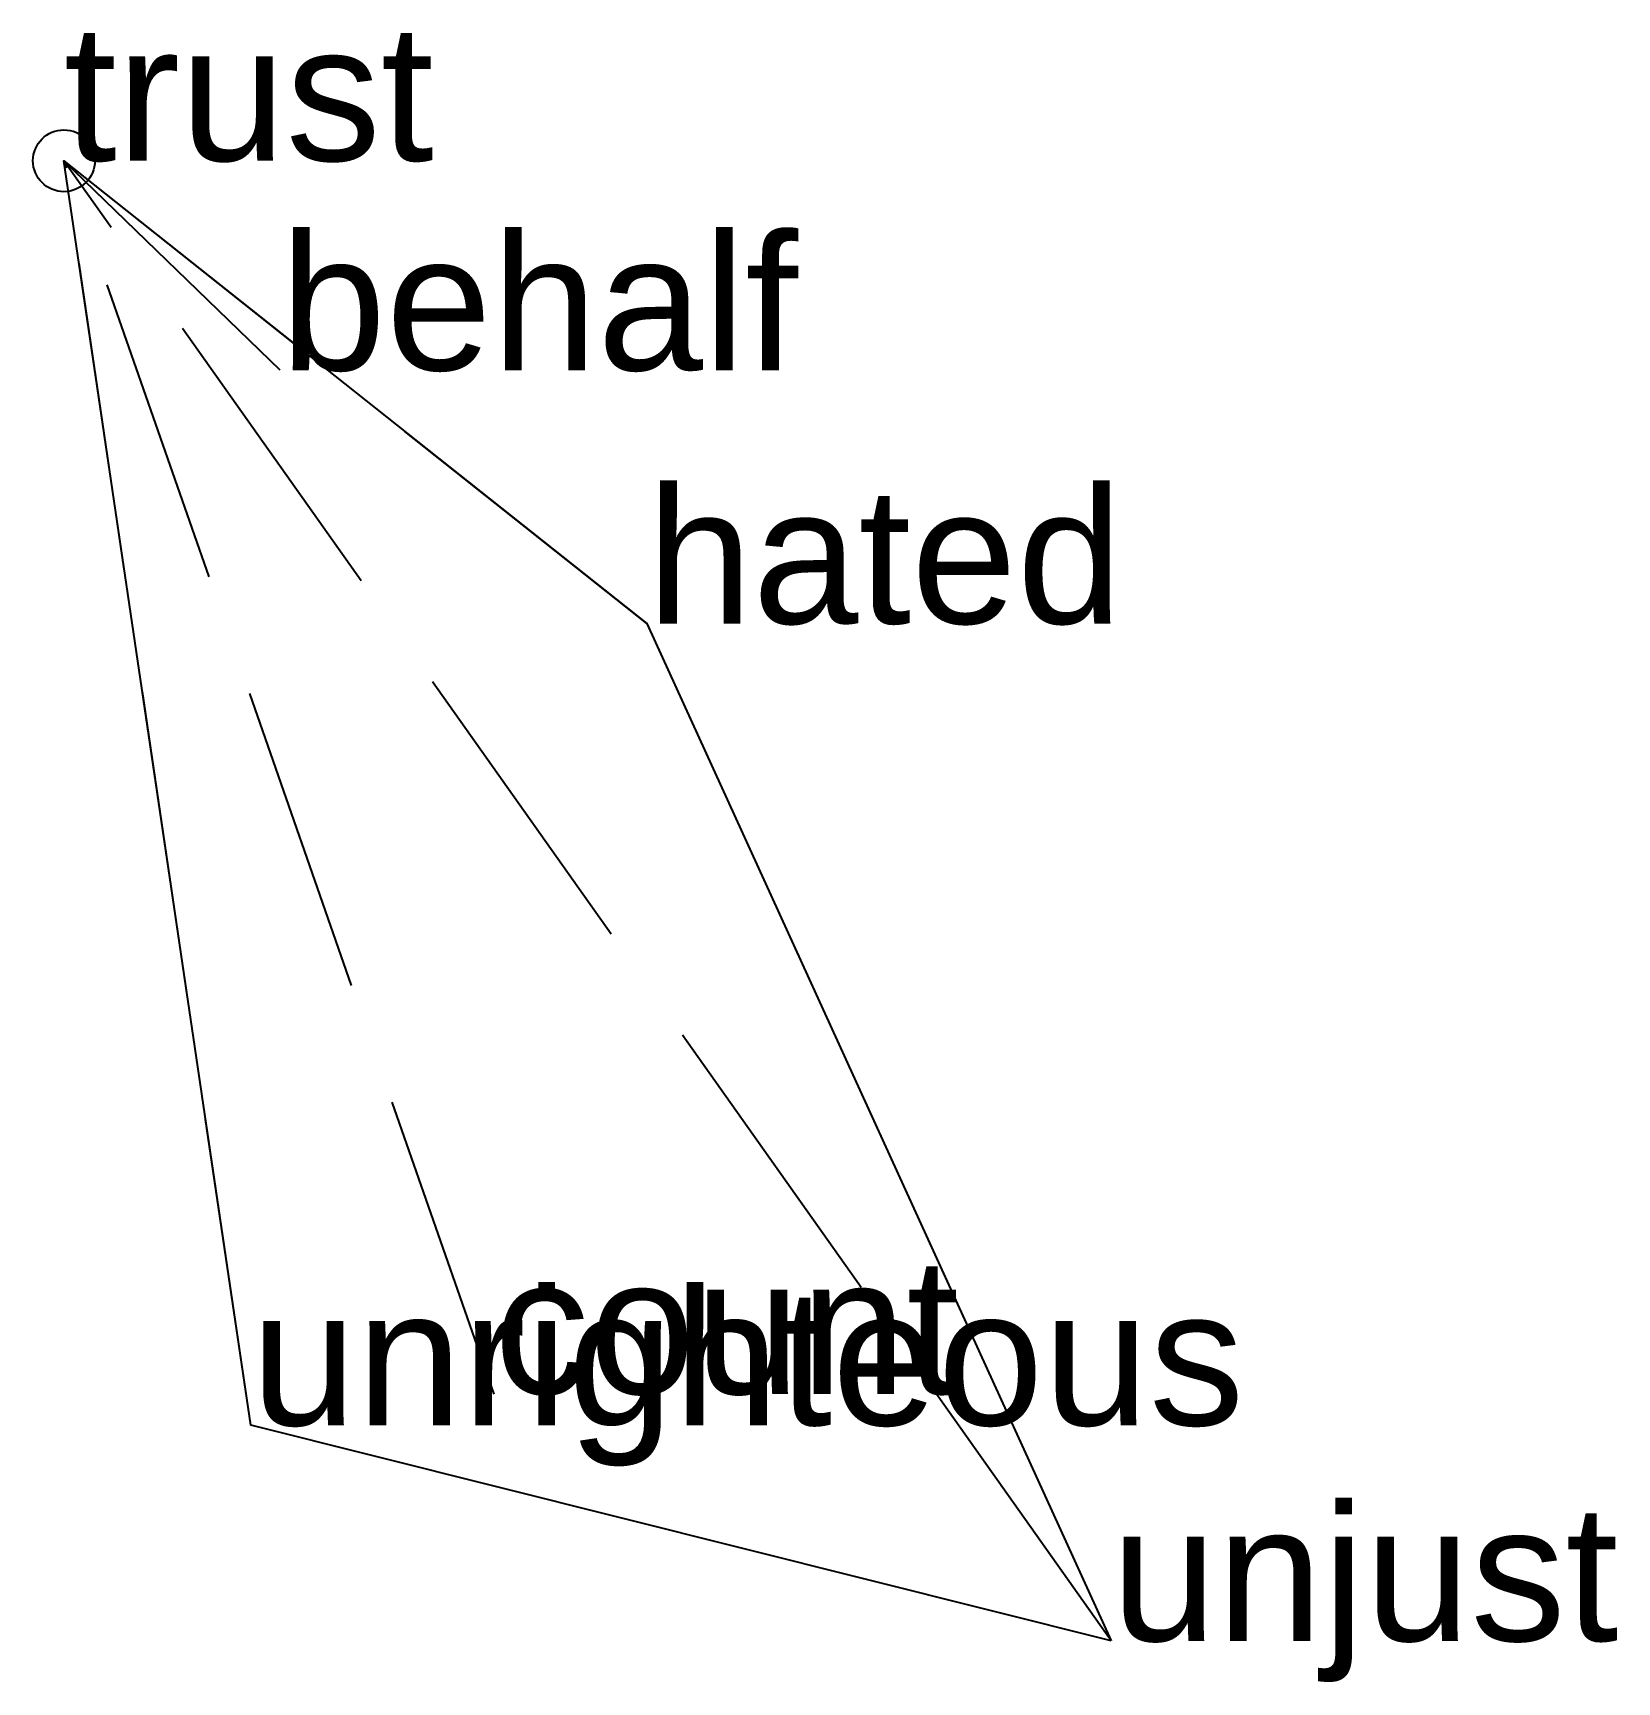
# Model space of a CAD drawing. Extents: x -0.03 to 1.26, y -1.23 to 0.1.
import ezdxf

# ---------------------------------------------------------------- set-up
doc = ezdxf.new("R2010")
doc.units = 0
doc.linetypes.add('DASHED2', pattern=[0.3, 0.25, -0.05])
doc.layers.add('TEXT', color=1, linetype='CONTINUOUS')
doc.styles.get("Standard").update_dxf_attribs({"font": 'arial.ttf'})

msp = doc.modelspace()

# ---------------------------------------------------------------- linework, layer by layer
at = {"linetype": 'DASHED2'}
for p in [(0, 0), (0.1749, -0.1694), (0.1511, -1.0226), (0.4713, -0.3743), (0.3478, -0.9973), (0.8466, -1.197)]:
    msp.add_line(p, (0, 0), dxfattribs=at)
msp.add_circle((0, 0), 0.025)
at = {"layer": 'OUTLINE', "linetype": 'CONTINUOUS'}
msp.add_polyline3d([(0.8466, -1.197, 0), (0.1511, -1.0226, 0), (0, 0, 0), (0.4713, -0.3743, 0), (0.8466, -1.197, 0)], close=True, dxfattribs=at)

# ---------------------------------------------------------------- texts
at = {"layer": 'TEXT'}
for s, p in [('trust', (0, 0)), ('behalf', (0.1749, -0.1694)), ('hated', (0.4713, -0.3743)), ('unrighteous', (0.1511, -1.0226)), ('count', (0.3478, -0.9973)), ('unjust', (0.8466, -1.197))]:
    msp.add_text(s, height=0.11, dxfattribs=at).set_placement(p)

doc.saveas('drawing.dxf')
